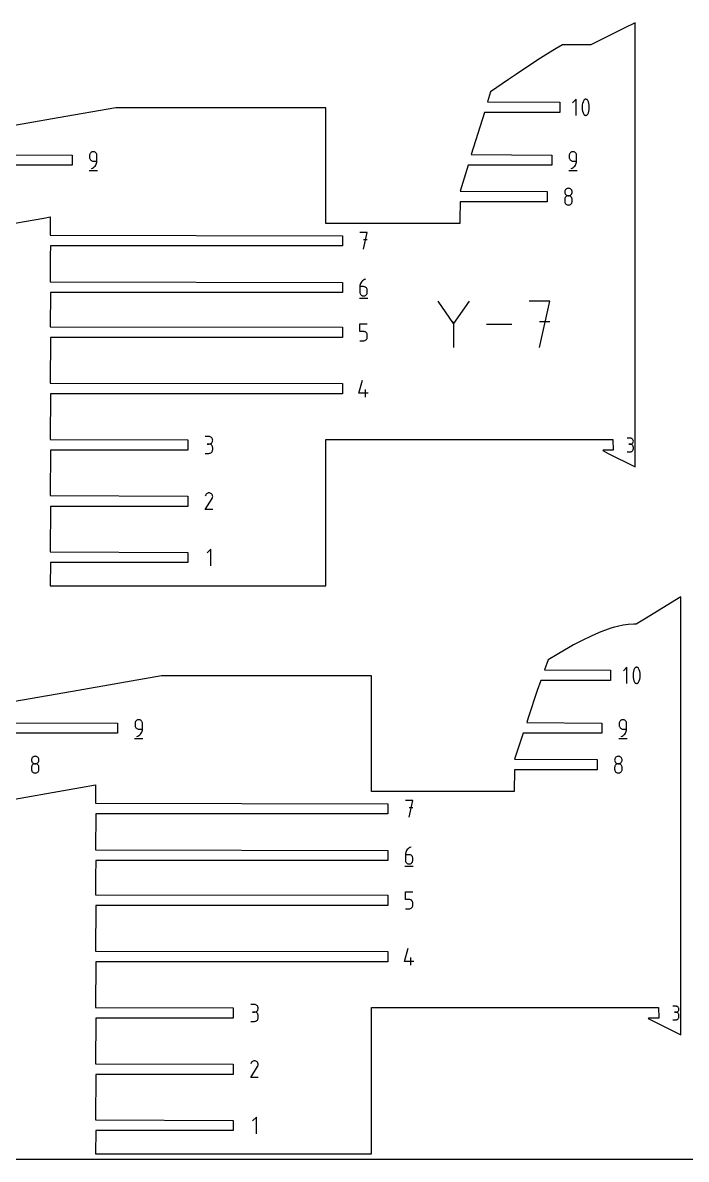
# Model space of a CAD drawing. Extents: x 0 to 900, y 0 to 1000.
# Drawn here: x 195.6 to 385.2, y 0 to 324.9 of the extents above; entities that cross this region are included whole.
import ezdxf

# ---------------------------------------------------------------- set-up
doc = ezdxf.new("R2010")
doc.units = 0

msp = doc.modelspace()

# ---------------------------------------------------------------- linework, layer by layer
at = {"layer": 'annotation', "color": 1}
for p, q in [((353.716195, 303.014742), (352.689617, 301.987874)), ((353.716195, 298.397022), (353.716195, 303.014742)), ((355.713561, 302.232832), (355.580802, 301.804498)), ((355.890572, 302.649093), (355.713561, 302.232832)), ((355.950181, 302.74822), (355.890572, 302.649093)), ((355.890572, 302.649093), (355.890572, 302.649093)), ((356.02447, 302.832694), (355.950181, 302.74822)), ((356.110978, 302.901697), (356.02447, 302.832694)), ((356.207247, 302.954412), (356.110978, 302.901697)), ((356.310816, 302.990021), (356.207247, 302.954412)), ((356.419225, 303.007706), (356.310816, 302.990021)), ((356.530016, 303.006651), (356.419225, 303.007706)), ((356.640728, 302.986038), (356.530016, 303.006651)), ((356.748902, 302.945049), (356.640728, 302.986038)), ((356.790312, 302.923288), (356.748902, 302.945049)), ((356.748902, 302.945049), (356.748902, 302.945049)), ((356.83005, 302.898293), (356.790312, 302.923288)), ((356.867921, 302.870261), (356.83005, 302.898293)), ((356.903733, 302.83939), (356.867921, 302.870261)), ((356.937293, 302.805879), (356.903733, 302.83939)), ((356.968407, 302.769925), (356.937293, 302.805879)), ((356.996883, 302.731726), (356.968407, 302.769925)), ((357.022527, 302.691479), (356.996883, 302.731726)), ((357.045147, 302.649383), (357.022527, 302.691479)), ((357.223016, 302.232263), (357.045147, 302.649383)), ((357.045147, 302.649383), (357.045147, 302.649383)), ((357.356418, 301.803286), (357.223016, 302.232263)), ((355.492296, 301.367509), (355.448044, 300.925278)), ((355.448044, 300.925278), (355.448044, 300.481221)), ((355.448044, 300.481221), (355.492296, 300.038754)), ((355.580802, 301.804498), (355.492296, 301.367509)), ((355.492296, 300.038754), (355.580802, 299.601292)), ((355.580802, 299.601292), (355.713561, 299.172251)), ((355.713561, 299.172251), (355.890572, 298.755046)), ((357.045147, 298.755335), (357.223016, 299.171682)), ((357.223016, 299.171682), (357.356418, 299.60008)), ((357.445353, 301.365868), (357.356418, 301.803286)), ((357.356418, 299.60008), (357.445353, 300.037113)), ((357.48982, 300.923422), (357.445353, 301.365868)), ((357.445353, 300.037113), (357.48982, 300.479365)), ((357.48982, 300.479365), (357.48982, 300.923422)), ((355.890572, 298.755046), (355.890572, 298.755046)), ((355.890572, 298.755046), (355.91311, 298.713033)), ((355.91311, 298.713033), (355.938565, 298.672987)), ((355.938565, 298.672987), (355.966829, 298.635029)), ((355.966829, 298.635029), (355.997797, 298.59928)), ((355.997797, 298.59928), (356.03136, 298.565862)), ((356.03136, 298.565862), (356.067412, 298.534897)), ((356.067412, 298.534897), (356.105844, 298.506506)), ((356.105844, 298.506506), (356.146551, 298.48081)), ((356.146551, 298.48081), (356.189424, 298.457932)), ((356.189424, 298.457932), (356.189424, 298.457932)), ((356.189424, 298.457932), (356.296745, 298.417812)), ((356.296745, 298.417812), (356.406812, 298.39788)), ((356.406812, 298.39788), (356.517137, 298.397323)), ((356.517137, 298.397323), (356.625231, 298.415327)), ((356.625231, 298.415327), (356.728606, 298.451081)), ((356.728606, 298.451081), (356.824773, 298.503772)), ((356.824773, 298.503772), (356.911244, 298.572586)), ((356.911244, 298.572586), (356.985532, 298.656712)), ((356.985532, 298.656712), (357.045147, 298.755335)), ((357.045147, 298.755335), (357.045147, 298.755335)), ((214.661307, 287.132886), (214.644098, 286.94113)), ((214.644098, 286.94113), (214.644098, 286.407429)), ((214.644098, 286.407429), (214.644098, 286.407429)), ((214.644098, 286.407429), (214.661307, 286.215683)), ((214.71091, 287.313411), (214.661307, 287.132886)), ((214.661307, 286.215683), (214.71091, 286.035185)), ((214.789868, 287.479681), (214.71091, 287.313411)), ((214.71091, 286.035185), (214.789868, 285.868956)), ((214.895145, 287.62867), (214.789868, 287.479681)), ((215.023703, 287.757354), (214.895145, 287.62867)), ((215.172504, 287.862707), (215.023703, 287.757354)), ((215.338512, 287.941704), (215.172504, 287.862707)), ((215.518688, 287.991321), (215.338512, 287.941704)), ((215.709996, 288.008532), (215.518688, 287.991321)), ((215.9017, 287.991321), (215.709996, 288.008532)), ((215.709996, 288.008532), (215.709996, 288.008532)), ((216.082087, 287.941704), (215.9017, 287.991321)), ((216.248156, 287.862707), (216.082087, 287.941704)), ((216.396908, 287.757354), (216.248156, 287.862707)), ((216.525342, 287.62867), (216.396908, 287.757354)), ((216.630458, 287.479681), (216.525342, 287.62867)), ((216.709255, 287.313411), (216.630458, 287.479681)), ((216.758734, 287.132886), (216.709255, 287.313411)), ((216.775893, 286.94113), (216.758734, 287.132886)), ((216.775893, 285.340327), (216.775893, 286.94113)), ((216.775893, 286.94113), (216.775893, 286.94113)), ((351.753834, 287.132886), (351.736625, 286.94113)), ((351.736625, 286.94113), (351.736625, 286.407429)), ((351.736625, 286.407429), (351.736625, 286.407429)), ((351.736625, 286.407429), (351.753834, 286.215683)), ((351.803436, 287.313411), (351.753834, 287.132886)), ((351.753834, 286.215683), (351.803436, 286.035185)), ((351.882395, 287.479681), (351.803436, 287.313411)), ((351.803436, 286.035185), (351.882395, 285.868956)), ((351.987671, 287.62867), (351.882395, 287.479681)), ((352.116229, 287.757354), (351.987671, 287.62867)), ((352.26503, 287.862707), (352.116229, 287.757354)), ((352.431038, 287.941704), (352.26503, 287.862707)), ((352.611214, 287.991321), (352.431038, 287.941704)), ((352.802522, 288.008532), (352.611214, 287.991321)), ((352.994226, 287.991321), (352.802522, 288.008532)), ((352.802522, 288.008532), (352.802522, 288.008532)), ((353.174613, 287.941704), (352.994226, 287.991321)), ((353.340683, 287.862707), (353.174613, 287.941704)), ((353.489435, 287.757354), (353.340683, 287.862707)), ((353.617869, 287.62867), (353.489435, 287.757354)), ((353.722984, 287.479681), (353.617869, 287.62867)), ((353.801782, 287.313411), (353.722984, 287.479681)), ((353.85126, 287.132886), (353.801782, 287.313411)), ((353.86842, 286.94113), (353.85126, 287.132886)), ((353.86842, 285.340327), (353.86842, 286.94113)), ((353.86842, 286.94113), (353.86842, 286.94113)), ((214.789868, 285.868956), (214.895145, 285.720014)), ((214.895145, 285.720014), (215.023703, 285.59138)), ((215.023703, 285.59138), (215.172504, 285.486075)), ((215.172504, 285.486075), (215.338512, 285.407117)), ((215.176596, 283.208532), (215.481411, 283.322121)), ((215.176596, 283.208532), (215.176596, 283.208532)), ((215.338512, 285.407117), (215.518688, 285.357528)), ((215.481411, 283.322121), (215.761193, 283.475658)), ((215.518688, 285.357528), (215.709996, 285.340327)), ((215.709996, 285.340327), (216.775893, 285.340327)), ((215.761193, 283.475658), (216.013052, 283.665229)), ((216.013052, 283.665229), (216.234095, 283.886924)), ((216.234095, 283.886924), (216.421433, 284.13683)), ((216.421433, 284.13683), (216.572172, 284.411035)), ((216.572172, 284.411035), (216.683423, 284.705628)), ((216.683423, 284.705628), (216.752294, 285.016696)), ((216.752294, 285.016696), (216.775893, 285.340327)), ((351.882395, 285.868956), (351.987671, 285.720014)), ((351.987671, 285.720014), (352.116229, 285.59138)), ((352.116229, 285.59138), (352.26503, 285.486075)), ((352.26503, 285.486075), (352.431038, 285.407117)), ((352.269122, 283.208532), (352.573937, 283.322121)), ((352.269122, 283.208532), (352.269122, 283.208532)), ((352.431038, 285.407117), (352.611214, 285.357528)), ((352.573937, 283.322121), (352.85372, 283.475658)), ((352.611214, 285.357528), (352.802522, 285.340327)), ((352.802522, 285.340327), (353.86842, 285.340327)), ((352.85372, 283.475658), (353.105578, 283.665229)), ((353.105578, 283.665229), (353.326622, 283.886924)), ((353.326622, 283.886924), (353.513959, 284.13683)), ((353.513959, 284.13683), (353.664699, 284.411035)), ((353.664699, 284.411035), (353.77595, 284.705628)), ((353.77595, 284.705628), (353.84482, 285.016696)), ((353.84482, 285.016696), (353.86842, 285.340327)), ((214.510899, 282.608532), (216.910899, 282.608532)), ((351.603425, 282.608532), (354.003425, 282.608532)), ((350.483137, 276.689487), (350.465938, 276.498627)), ((350.465938, 276.498627), (350.465938, 276.498627)), ((350.465938, 276.498627), (350.483147, 276.306871)), ((350.532715, 276.869314), (350.483137, 276.689487)), ((350.483147, 276.306871), (350.53275, 276.126346)), ((350.611641, 277.035059), (350.532715, 276.869314)), ((350.716885, 277.183673), (350.611641, 277.035059)), ((350.845418, 277.312105), (350.716885, 277.183673)), ((350.99421, 277.417305), (350.845418, 277.312105)), ((351.16023, 277.496224), (350.99421, 277.417305)), ((351.340448, 277.545812), (351.16023, 277.496224)), ((351.531836, 277.563019), (351.340448, 277.545812)), ((351.723223, 277.545812), (351.531836, 277.563019)), ((351.531836, 277.563019), (351.531836, 277.563019)), ((351.903441, 277.496224), (351.723223, 277.545812)), ((352.069461, 277.417305), (351.903441, 277.496224)), ((352.218253, 277.312105), (352.069461, 277.417305)), ((352.346786, 277.183673), (352.218253, 277.312105)), ((352.45203, 277.035059), (352.346786, 277.183673)), ((352.530956, 276.869314), (352.45203, 277.035059)), ((352.530921, 276.126346), (352.580524, 276.306871)), ((352.580534, 276.689487), (352.530956, 276.869314)), ((352.580524, 276.306871), (352.597733, 276.498627)), ((352.597733, 276.498627), (352.580534, 276.689487)), ((352.597733, 276.498627), (352.597733, 276.498627)), ((350.483137, 274.555789), (350.465938, 274.364123)), ((350.465938, 274.364123), (350.465938, 273.833131)), ((350.465938, 273.833131), (350.465938, 273.833131)), ((350.465938, 273.833131), (350.483147, 273.641478)), ((350.532715, 274.736245), (350.483137, 274.555789)), ((350.483147, 273.641478), (350.53275, 273.461229)), ((350.611641, 274.902462), (350.532715, 274.736245)), ((350.53275, 276.126346), (350.611708, 275.960076)), ((350.53275, 273.461229), (350.611708, 273.29536)), ((350.716885, 275.051414), (350.611641, 274.902462)), ((350.611708, 275.960076), (350.716985, 275.811087)), ((350.611708, 273.29536), (350.716985, 273.146846)), ((350.845418, 275.180072), (350.716885, 275.051414)), ((350.716985, 275.811087), (350.845542, 275.682403)), ((350.716985, 273.146846), (350.845542, 273.018662)), ((350.99421, 275.28541), (350.845418, 275.180072)), ((350.845542, 275.682403), (350.994344, 275.57705)), ((350.845542, 273.018662), (350.994344, 272.913783)), ((351.16023, 275.3644), (350.99421, 275.28541)), ((350.994344, 275.57705), (351.160351, 275.498052)), ((350.994344, 272.913783), (351.160351, 272.835187)), ((351.340448, 275.414014), (351.16023, 275.3644)), ((351.160351, 275.498052), (351.340528, 275.448435)), ((351.531836, 275.431224), (351.340448, 275.414014)), ((351.340528, 275.448435), (351.531836, 275.431224)), ((351.531836, 275.431224), (351.723143, 275.448435)), ((351.723223, 275.414023), (351.531836, 275.431224)), ((351.531836, 275.431224), (351.531836, 275.431224)), ((351.531836, 275.431224), (351.531836, 275.431224)), ((351.723143, 275.448435), (351.90332, 275.498052)), ((351.903441, 275.364434), (351.723223, 275.414023)), ((351.90332, 275.498052), (352.069327, 275.57705)), ((351.90332, 272.835187), (352.069327, 272.913783)), ((352.069461, 275.285477), (351.903441, 275.364434)), ((352.069327, 275.57705), (352.218129, 275.682403)), ((352.069327, 272.913783), (352.218129, 273.018662)), ((352.218253, 275.180171), (352.069461, 275.285477)), ((352.218129, 275.682403), (352.346686, 275.811087)), ((352.218129, 273.018662), (352.346686, 273.146846)), ((352.346786, 275.051537), (352.218253, 275.180171)), ((352.346686, 275.811087), (352.451963, 275.960076)), ((352.346686, 273.146846), (352.451963, 273.29536)), ((352.45203, 274.902596), (352.346786, 275.051537)), ((352.451963, 275.960076), (352.530921, 276.126346)), ((352.451963, 273.29536), (352.530921, 273.461229)), ((352.530956, 274.736366), (352.45203, 274.902596)), ((352.530921, 273.461229), (352.580524, 273.641478)), ((352.580534, 274.555868), (352.530956, 274.736366)), ((352.580524, 273.641478), (352.597733, 273.833131)), ((352.597733, 274.364123), (352.580534, 274.555868)), ((352.597733, 273.833131), (352.597733, 274.364123)), ((352.597733, 274.364123), (352.597733, 274.364123)), ((351.160351, 272.835187), (351.340528, 272.785846)), ((351.340528, 272.785846), (351.531836, 272.768738)), ((351.531836, 272.768738), (351.723143, 272.785846)), ((351.531836, 272.768738), (351.531836, 272.768738)), ((351.723143, 272.785846), (351.90332, 272.835187)), ((294.048451, 264.93922), (291.913947, 264.93922)), ((292.98135, 260.13922), (294.048451, 264.93922)), ((294.048451, 262.801706), (292.98135, 262.801706)), ((292.11924, 250.3705), (292.007943, 250.075357)), ((292.270072, 250.645196), (292.11924, 250.3705)), ((292.45756, 250.895581), (292.270072, 250.645196)), ((292.678829, 251.117789), (292.45756, 250.895581)), ((292.931002, 251.307955), (292.678829, 251.117789)), ((293.211204, 251.462215), (292.931002, 251.307955)), ((293.516556, 251.576704), (293.211204, 251.462215)), ((293.516556, 251.576704), (293.516556, 251.576704)), ((291.939054, 249.763632), (291.915453, 249.43919)), ((291.915453, 249.43919), (291.915453, 247.843806)), ((292.98135, 249.43919), (291.915453, 249.43919)), ((291.915453, 247.843806), (291.915453, 247.843806)), ((291.915453, 247.843806), (291.932662, 247.65206)), ((291.932662, 247.65206), (291.982264, 247.471563)), ((292.007943, 250.075357), (291.939054, 249.763632)), ((291.982264, 247.471563), (292.061222, 247.305333)), ((292.061222, 247.305333), (292.166499, 247.156391)), ((292.166499, 247.156391), (292.295057, 247.027757)), ((292.295057, 247.027757), (292.443858, 246.922452)), ((292.443858, 246.922452), (292.609866, 246.843494)), ((293.173054, 249.422082), (292.98135, 249.43919)), ((293.353441, 249.372742), (293.173054, 249.422082)), ((293.519511, 249.294145), (293.353441, 249.372742)), ((293.353441, 246.843494), (293.519511, 246.922452)), ((293.668263, 249.189267), (293.519511, 249.294145)), ((293.519511, 246.922452), (293.668263, 247.027757)), ((293.796696, 249.061083), (293.668263, 249.189267)), ((293.668263, 247.027757), (293.796696, 247.156391)), ((293.901812, 248.912568), (293.796696, 249.061083)), ((293.796696, 247.156391), (293.901812, 247.305333)), ((293.980609, 248.746699), (293.901812, 248.912568)), ((293.901812, 247.305333), (293.980609, 247.471563)), ((294.030088, 248.56645), (293.980609, 248.746699)), ((293.980609, 247.471563), (294.030088, 247.65206)), ((294.047247, 248.374798), (294.030088, 248.56645)), ((294.030088, 247.65206), (294.047247, 247.843806)), ((294.047247, 247.843806), (294.047247, 248.374798)), ((294.047247, 248.374798), (294.047247, 248.374798)), ((291.781952, 246.176704), (294.181952, 246.176704)), ((292.609866, 246.843494), (292.790042, 246.793905)), ((292.790042, 246.793905), (292.98135, 246.776704)), ((292.98135, 246.776704), (293.173054, 246.793905)), ((292.98135, 246.776704), (292.98135, 246.776704)), ((293.173054, 246.793905), (293.353441, 246.843494)), ((318.682053, 238.887696), (314.250427, 245.296432)), ((323.112846, 245.296432), (318.682053, 238.887696)), ((346.249533, 245.296015), (340.341531, 245.296015)), ((343.295949, 232.010302), (346.249533, 245.296015)), ((291.915452, 236.635542), (291.915452, 238.773056)), ((291.915452, 238.773056), (294.047247, 238.773056)), ((318.682053, 239.403427), (318.682053, 232.009885)), ((335.361055, 238.653159), (328.096654, 238.653159)), ((346.249533, 239.379682), (343.295949, 239.379682)), ((292.98135, 236.635542), (291.915452, 236.635542)), ((291.915452, 233.973056), (292.98135, 233.973056)), ((293.172737, 236.618434), (292.98135, 236.635542)), ((292.98135, 233.973056), (293.172658, 233.990257)), ((292.98135, 233.973056), (292.98135, 233.973056)), ((293.172658, 233.990257), (293.352834, 234.039846)), ((293.352955, 236.569094), (293.172737, 236.618434)), ((293.352834, 234.039846), (293.518842, 234.118803)), ((293.518975, 236.490497), (293.352955, 236.569094)), ((293.518842, 234.118803), (293.667643, 234.224109)), ((293.667767, 236.385619), (293.518975, 236.490497)), ((293.667643, 234.224109), (293.796201, 234.352743)), ((293.7963, 236.257434), (293.667767, 236.385619)), ((293.796201, 234.352743), (293.901477, 234.501685)), ((293.901544, 236.10892), (293.7963, 236.257434)), ((293.901477, 234.501685), (293.980436, 234.667914)), ((293.98047, 235.943051), (293.901544, 236.10892)), ((293.980436, 234.667914), (294.030038, 234.848412)), ((294.030048, 235.762802), (293.98047, 235.943051)), ((294.030038, 234.848412), (294.047247, 235.040157)), ((294.047247, 235.57115), (294.030048, 235.762802)), ((294.047247, 235.040157), (294.047247, 235.57115)), ((294.047247, 235.57115), (294.047247, 235.57115)), ((291.648752, 218.947214), (292.713145, 222.680113)), ((294.313947, 218.947214), (291.648752, 218.947214)), ((293.515051, 217.880113), (293.515051, 220.011907)), ((248.783006, 206.5816), (247.717109, 206.5816)), ((248.97471, 206.564393), (248.783006, 206.5816)), ((249.155097, 206.514806), (248.97471, 206.564393)), ((249.321167, 206.435886), (249.155097, 206.514806)), ((249.469919, 206.330686), (249.321167, 206.435886)), ((249.321167, 204.595631), (249.469919, 204.700984)), ((249.598353, 206.202254), (249.469919, 206.330686)), ((249.469919, 204.700984), (249.598353, 204.829668)), ((249.703468, 206.053641), (249.598353, 206.202254)), ((249.598353, 204.829668), (249.703468, 204.978657)), ((249.782266, 205.887895), (249.703468, 206.053641)), ((249.703468, 204.978657), (249.782266, 205.144927)), ((249.831744, 205.708068), (249.782266, 205.887895)), ((249.782266, 205.144927), (249.831744, 205.325452)), ((249.848904, 205.517208), (249.831744, 205.708068)), ((249.831744, 205.325452), (249.848904, 205.517208)), ((249.848904, 205.517208), (249.848904, 205.517208)), ((369.21956, 206.129423), (368.354953, 206.129423)), ((369.375062, 206.115465), (369.21956, 206.129423)), ((369.521384, 206.075242), (369.375062, 206.115465)), ((369.656092, 206.011226), (369.521384, 206.075242)), ((369.776752, 205.925893), (369.656092, 206.011226)), ((369.880932, 205.821715), (369.776752, 205.925893)), ((369.776752, 204.603953), (369.880932, 204.708335)), ((369.966197, 205.701166), (369.880932, 205.821715)), ((369.880932, 204.708335), (369.966197, 204.829188)), ((370.030114, 205.566721), (369.966197, 205.701166)), ((369.966197, 204.829188), (370.030114, 204.964059)), ((370.070249, 205.420853), (370.030114, 205.566721)), ((370.030114, 204.964059), (370.070249, 205.110493)), ((370.084168, 205.266036), (370.070249, 205.420853)), ((370.070249, 205.110493), (370.084168, 205.266036)), ((370.084168, 205.266036), (370.084168, 205.266036)), ((247.717109, 201.78732), (248.783006, 201.78732)), ((248.783006, 204.449806), (248.249305, 204.449806)), ((248.249305, 204.449806), (248.783006, 204.449806)), ((248.783006, 204.449806), (248.97471, 204.467017)), ((248.97471, 204.432599), (248.783006, 204.449806)), ((248.783006, 204.449806), (248.783006, 204.449806)), ((248.783006, 201.78732), (248.97471, 201.804517)), ((248.783006, 201.78732), (248.783006, 201.78732)), ((248.97471, 204.467017), (249.155097, 204.516634)), ((249.155097, 204.383011), (248.97471, 204.432599)), ((248.97471, 201.804517), (249.155097, 201.85408)), ((249.155097, 204.516634), (249.321167, 204.595631)), ((249.321167, 204.304092), (249.155097, 204.383011)), ((249.155097, 201.85408), (249.321167, 201.932967)), ((249.469919, 204.198891), (249.321167, 204.304092)), ((249.321167, 201.932967), (249.469919, 202.038135)), ((249.598353, 204.07046), (249.469919, 204.198891)), ((249.469919, 202.038135), (249.598353, 202.166542)), ((249.703468, 203.921846), (249.598353, 204.07046)), ((249.598353, 202.166542), (249.703468, 202.315146)), ((249.782266, 203.756101), (249.703468, 203.921846)), ((249.703468, 202.315146), (249.782266, 202.480903)), ((249.831744, 203.576273), (249.782266, 203.756101)), ((249.782266, 202.480903), (249.831744, 202.660773)), ((249.848904, 203.385413), (249.831744, 203.576273)), ((249.831744, 202.660773), (249.848904, 202.851712)), ((249.848904, 202.851712), (249.848904, 203.385413)), ((249.848904, 203.385413), (249.848904, 203.385413)), ((368.354953, 202.240521), (369.21956, 202.240521)), ((369.21956, 204.400208), (368.786646, 204.400208)), ((368.786646, 204.400208), (369.21956, 204.400208)), ((369.21956, 204.400208), (369.375062, 204.414169)), ((369.375062, 204.38625), (369.21956, 204.400208)), ((369.21956, 204.400208), (369.21956, 204.400208)), ((369.21956, 202.240521), (369.375062, 202.25447)), ((369.21956, 202.240521), (369.21956, 202.240521)), ((369.375062, 204.414169), (369.521384, 204.454416)), ((369.521384, 204.346027), (369.375062, 204.38625)), ((369.375062, 202.25447), (369.521384, 202.294674)), ((369.521384, 204.454416), (369.656092, 204.518495)), ((369.656092, 204.282011), (369.521384, 204.346027)), ((369.521384, 202.294674), (369.656092, 202.358663)), ((369.656092, 204.518495), (369.776752, 204.603953)), ((369.776752, 204.196678), (369.656092, 204.282011)), ((369.656092, 202.358663), (369.776752, 202.44397)), ((369.880932, 204.0925), (369.776752, 204.196678)), ((369.776752, 202.44397), (369.880932, 202.548128)), ((369.966197, 203.971951), (369.880932, 204.0925)), ((369.880932, 202.548128), (369.966197, 202.668669)), ((370.030114, 203.837506), (369.966197, 203.971951)), ((369.966197, 202.668669), (370.030114, 202.803124)), ((370.070249, 203.691638), (370.030114, 203.837506)), ((370.030114, 202.803124), (370.070249, 202.949026)), ((370.084168, 203.536821), (370.070249, 203.691638)), ((370.070249, 202.949026), (370.084168, 203.103907)), ((370.084168, 203.103907), (370.084168, 203.536821)), ((370.084168, 203.536821), (370.084168, 203.536821)), ((247.717109, 185.694187), (249.686957, 188.86539)), ((247.860091, 189.960486), (247.720119, 189.691979)), ((247.971171, 190.117998), (247.860091, 189.960486)), ((248.104441, 190.249484), (247.971171, 190.117998)), ((248.255849, 190.353891), (248.104441, 190.249484)), ((248.421342, 190.430166), (248.255849, 190.353891)), ((248.596866, 190.477257), (248.421342, 190.430166)), ((248.778368, 190.494109), (248.596866, 190.477257)), ((248.961796, 190.47967), (248.778368, 190.494109)), ((249.143095, 190.432888), (248.961796, 190.47967)), ((249.318212, 190.352709), (249.143095, 190.432888)), ((249.474837, 190.241491), (249.318212, 190.352709)), ((249.318212, 190.352709), (249.318212, 190.352709)), ((249.605791, 190.10803), (249.474837, 190.241491)), ((249.709912, 189.956416), (249.605791, 190.10803)), ((249.686957, 188.86539), (249.689312, 188.868304)), ((249.686957, 188.86539), (249.686957, 188.86539)), ((249.689312, 188.868304), (249.69157, 188.871242)), ((249.69157, 188.871242), (249.693747, 188.874231)), ((249.693747, 188.874231), (249.695856, 188.877293)), ((249.695856, 188.877293), (249.697914, 188.880455)), ((249.697914, 188.880455), (249.699934, 188.883741)), ((249.699934, 188.883741), (249.701932, 188.887175)), ((249.701932, 188.887175), (249.703923, 188.890782)), ((249.703923, 188.890782), (249.705921, 188.894588)), ((249.705921, 188.894588), (249.787256, 189.06922)), ((249.705921, 188.894588), (249.705921, 188.894588)), ((249.786035, 189.79074), (249.709912, 189.956416)), ((249.832995, 189.615092), (249.786035, 189.79074)), ((249.787256, 189.06922), (249.83477, 189.250242)), ((249.849628, 189.433563), (249.832995, 189.615092)), ((249.83477, 189.250242), (249.849628, 189.433563)), ((249.848904, 185.694187), (247.717109, 185.694187)), ((249.316707, 174.401283), (248.249606, 173.33388)), ((249.316707, 169.601283), (249.316707, 174.401283)), ((368.252585, 140.647432), (367.226006, 139.620564)), ((368.252585, 136.029712), (368.252585, 140.647432)), ((370.24995, 139.865521), (370.117192, 139.437188)), ((370.426962, 140.281782), (370.24995, 139.865521)), ((370.486571, 140.380909), (370.426962, 140.281782)), ((370.426962, 140.281782), (370.426962, 140.281782)), ((370.56086, 140.465383), (370.486571, 140.380909)), ((370.647368, 140.534386), (370.56086, 140.465383)), ((370.743636, 140.587101), (370.647368, 140.534386)), ((370.847205, 140.62271), (370.743636, 140.587101)), ((370.955615, 140.640396), (370.847205, 140.62271)), ((371.066406, 140.639341), (370.955615, 140.640396)), ((371.177118, 140.618727), (371.066406, 140.639341)), ((371.285291, 140.577738), (371.177118, 140.618727)), ((371.326702, 140.555977), (371.285291, 140.577738)), ((371.285291, 140.577738), (371.285291, 140.577738)), ((371.366439, 140.530982), (371.326702, 140.555977)), ((371.404311, 140.50295), (371.366439, 140.530982)), ((371.440123, 140.47208), (371.404311, 140.50295)), ((371.473682, 140.438569), (371.440123, 140.47208)), ((371.504797, 140.402614), (371.473682, 140.438569)), ((371.533272, 140.364415), (371.504797, 140.402614)), ((371.558917, 140.324168), (371.533272, 140.364415)), ((371.581536, 140.282072), (371.558917, 140.324168)), ((371.759406, 139.864953), (371.581536, 140.282072)), ((371.581536, 140.282072), (371.581536, 140.282072)), ((371.892808, 139.435976), (371.759406, 139.864953)), ((370.028686, 139.000198), (369.984433, 138.557967)), ((369.984433, 138.557967), (369.984433, 138.11391)), ((369.984433, 138.11391), (370.028686, 137.671443)), ((370.117192, 139.437188), (370.028686, 139.000198)), ((370.028686, 137.671443), (370.117192, 137.233982)), ((370.117192, 137.233982), (370.24995, 136.80494)), ((370.24995, 136.80494), (370.426962, 136.387735)), ((371.581536, 136.388025), (371.759406, 136.804372)), ((371.759406, 136.804372), (371.892808, 137.23277)), ((371.981743, 138.998557), (371.892808, 139.435976)), ((371.892808, 137.23277), (371.981743, 137.669802)), ((372.02621, 138.556111), (371.981743, 138.998557)), ((371.981743, 137.669802), (372.02621, 138.112055)), ((372.02621, 138.112055), (372.02621, 138.556111)), ((370.426962, 136.387735), (370.426962, 136.387735)), ((370.426962, 136.387735), (370.449499, 136.345723)), ((370.449499, 136.345723), (370.474954, 136.305677)), ((370.474954, 136.305677), (370.503219, 136.267718)), ((370.503219, 136.267718), (370.534187, 136.23197)), ((370.534187, 136.23197), (370.56775, 136.198552)), ((370.56775, 136.198552), (370.603802, 136.167586)), ((370.603802, 136.167586), (370.642234, 136.139195)), ((370.642234, 136.139195), (370.68294, 136.1135)), ((370.68294, 136.1135), (370.725813, 136.090621)), ((370.725813, 136.090621), (370.725813, 136.090621)), ((370.725813, 136.090621), (370.833135, 136.050502)), ((370.833135, 136.050502), (370.943202, 136.030569)), ((370.943202, 136.030569), (371.053527, 136.030012)), ((371.053527, 136.030012), (371.161621, 136.048017)), ((371.161621, 136.048017), (371.264995, 136.083771)), ((371.264995, 136.083771), (371.361162, 136.136461)), ((371.361162, 136.136461), (371.447634, 136.205276)), ((371.447634, 136.205276), (371.521921, 136.289401)), ((371.521921, 136.289401), (371.581536, 136.388025)), ((371.581536, 136.388025), (371.581536, 136.388025)), ((227.675404, 124.765575), (227.658195, 124.573819)), ((227.658195, 124.573819), (227.658195, 124.040118)), ((227.658195, 124.040118), (227.658195, 124.040118)), ((227.658195, 124.040118), (227.675404, 123.848373)), ((227.725006, 124.9461), (227.675404, 124.765575)), ((227.675404, 123.848373), (227.725006, 123.667875)), ((227.803964, 125.11237), (227.725006, 124.9461)), ((227.725006, 123.667875), (227.803964, 123.501645)), ((227.909241, 125.261359), (227.803964, 125.11237)), ((227.803964, 123.501645), (227.909241, 123.352703)), ((228.037799, 125.390043), (227.909241, 125.261359)), ((228.1866, 125.495396), (228.037799, 125.390043)), ((228.352608, 125.574394), (228.1866, 125.495396)), ((228.532784, 125.624011), (228.352608, 125.574394)), ((228.724092, 125.641222), (228.532784, 125.624011)), ((228.915796, 125.624011), (228.724092, 125.641222)), ((228.724092, 125.641222), (228.724092, 125.641222)), ((229.096183, 125.574394), (228.915796, 125.624011)), ((229.262253, 125.495396), (229.096183, 125.574394)), ((229.411004, 125.390043), (229.262253, 125.495396)), ((229.539438, 125.261359), (229.411004, 125.390043)), ((229.644554, 125.11237), (229.539438, 125.261359)), ((229.723351, 124.9461), (229.644554, 125.11237)), ((229.77283, 124.765575), (229.723351, 124.9461)), ((229.789989, 124.573819), (229.77283, 124.765575)), ((229.789989, 122.973017), (229.789989, 124.573819)), ((229.789989, 124.573819), (229.789989, 124.573819)), ((366.04861, 124.765575), (366.031401, 124.573819)), ((366.031401, 124.573819), (366.031401, 124.040118)), ((366.031401, 124.040118), (366.031401, 124.040118)), ((366.031401, 124.040118), (366.04861, 123.848373)), ((366.098213, 124.9461), (366.04861, 124.765575)), ((366.04861, 123.848373), (366.098213, 123.667875)), ((366.177171, 125.11237), (366.098213, 124.9461)), ((366.098213, 123.667875), (366.177171, 123.501645)), ((366.282448, 125.261359), (366.177171, 125.11237)), ((366.177171, 123.501645), (366.282448, 123.352703)), ((366.411006, 125.390043), (366.282448, 125.261359)), ((366.559807, 125.495396), (366.411006, 125.390043)), ((366.725815, 125.574394), (366.559807, 125.495396)), ((366.905991, 125.624011), (366.725815, 125.574394)), ((367.097299, 125.641222), (366.905991, 125.624011)), ((367.289003, 125.624011), (367.097299, 125.641222)), ((367.097299, 125.641222), (367.097299, 125.641222)), ((367.46939, 125.574394), (367.289003, 125.624011)), ((367.635459, 125.495396), (367.46939, 125.574394)), ((367.784211, 125.390043), (367.635459, 125.495396)), ((367.912645, 125.261359), (367.784211, 125.390043)), ((368.017761, 125.11237), (367.912645, 125.261359)), ((368.096558, 124.9461), (368.017761, 125.11237)), ((368.146037, 124.765575), (368.096558, 124.9461)), ((368.163196, 124.573819), (368.146037, 124.765575)), ((368.163196, 122.973017), (368.163196, 124.573819)), ((368.163196, 124.573819), (368.163196, 124.573819)), ((227.524995, 120.241222), (229.924995, 120.241222)), ((227.909241, 123.352703), (228.037799, 123.22407)), ((228.037799, 123.22407), (228.1866, 123.118764)), ((228.1866, 123.118764), (228.352608, 123.039807)), ((228.190692, 120.841222), (228.495507, 120.954811)), ((228.190692, 120.841222), (228.190692, 120.841222)), ((228.352608, 123.039807), (228.532784, 122.990217)), ((228.495507, 120.954811), (228.775289, 121.108347)), ((228.532784, 122.990217), (228.724092, 122.973017)), ((228.724092, 122.973017), (229.789989, 122.973017)), ((228.775289, 121.108347), (229.027148, 121.297919)), ((229.027148, 121.297919), (229.248192, 121.519613)), ((229.248192, 121.519613), (229.435529, 121.769519)), ((229.435529, 121.769519), (229.586268, 122.043725)), ((229.586268, 122.043725), (229.697519, 122.338317)), ((229.697519, 122.338317), (229.76639, 122.649385)), ((229.76639, 122.649385), (229.789989, 122.973017)), ((365.898202, 120.241222), (368.298202, 120.241222)), ((366.282448, 123.352703), (366.411006, 123.22407)), ((366.411006, 123.22407), (366.559807, 123.118764)), ((366.559807, 123.118764), (366.725815, 123.039807)), ((366.563899, 120.841222), (366.868714, 120.954811)), ((366.563899, 120.841222), (366.563899, 120.841222)), ((366.725815, 123.039807), (366.905991, 122.990217)), ((366.868714, 120.954811), (367.148496, 121.108347)), ((366.905991, 122.990217), (367.097299, 122.973017)), ((367.097299, 122.973017), (368.163196, 122.973017)), ((367.148496, 121.108347), (367.400355, 121.297919)), ((367.400355, 121.297919), (367.621398, 121.519613)), ((367.621398, 121.519613), (367.808736, 121.769519)), ((367.808736, 121.769519), (367.959475, 122.043725)), ((367.959475, 122.043725), (368.070726, 122.338317)), ((368.070726, 122.338317), (368.139597, 122.649385)), ((368.139597, 122.649385), (368.163196, 122.973017)), ((198.072625, 114.322176), (198.055426, 114.131316)), ((198.055426, 114.131316), (198.055426, 114.131316)), ((198.055426, 114.131316), (198.072635, 113.93956)), ((198.122203, 114.502003), (198.072625, 114.322176)), ((198.072635, 113.93956), (198.122238, 113.759035)), ((198.201129, 114.667749), (198.122203, 114.502003)), ((198.122238, 113.759035), (198.201196, 113.592765)), ((198.306374, 114.816362), (198.201129, 114.667749)), ((198.434907, 114.944794), (198.306374, 114.816362)), ((198.583698, 115.049994), (198.434907, 114.944794)), ((198.749718, 115.128914), (198.583698, 115.049994)), ((198.929936, 115.178501), (198.749718, 115.128914)), ((199.121324, 115.195708), (198.929936, 115.178501)), ((199.312711, 115.178501), (199.121324, 115.195708)), ((199.121324, 115.195708), (199.121324, 115.195708)), ((199.492929, 115.128914), (199.312711, 115.178501)), ((199.658949, 115.049994), (199.492929, 115.128914)), ((199.807741, 114.944794), (199.658949, 115.049994)), ((199.936274, 114.816362), (199.807741, 114.944794)), ((200.041518, 114.667749), (199.936274, 114.816362)), ((200.041451, 113.592765), (200.120409, 113.759035)), ((200.120444, 114.502003), (200.041518, 114.667749)), ((200.120409, 113.759035), (200.170012, 113.93956)), ((200.170022, 114.322176), (200.120444, 114.502003)), ((200.170012, 113.93956), (200.187221, 114.131316)), ((200.187221, 114.131316), (200.170022, 114.322176)), ((200.187221, 114.131316), (200.187221, 114.131316)), ((364.754195, 114.322176), (364.736995, 114.131316)), ((364.736995, 114.131316), (364.736995, 114.131316)), ((364.736995, 114.131316), (364.754204, 113.93956)), ((364.803772, 114.502003), (364.754195, 114.322176)), ((364.754204, 113.93956), (364.803807, 113.759035)), ((364.882698, 114.667749), (364.803772, 114.502003)), ((364.803807, 113.759035), (364.882765, 113.592765)), ((364.987943, 114.816362), (364.882698, 114.667749)), ((365.116476, 114.944794), (364.987943, 114.816362)), ((365.265267, 115.049994), (365.116476, 114.944794)), ((365.431287, 115.128914), (365.265267, 115.049994)), ((365.611506, 115.178501), (365.431287, 115.128914)), ((365.802893, 115.195708), (365.611506, 115.178501)), ((365.99428, 115.178501), (365.802893, 115.195708)), ((365.802893, 115.195708), (365.802893, 115.195708)), ((366.174498, 115.128914), (365.99428, 115.178501)), ((366.340518, 115.049994), (366.174498, 115.128914)), ((366.48931, 114.944794), (366.340518, 115.049994)), ((366.617843, 114.816362), (366.48931, 114.944794)), ((366.723087, 114.667749), (366.617843, 114.816362)), ((366.72302, 113.592765), (366.801979, 113.759035)), ((366.802013, 114.502003), (366.723087, 114.667749)), ((366.801979, 113.759035), (366.851581, 113.93956)), ((366.851591, 114.322176), (366.802013, 114.502003)), ((366.851581, 113.93956), (366.86879, 114.131316)), ((366.86879, 114.131316), (366.851591, 114.322176)), ((366.86879, 114.131316), (366.86879, 114.131316)), ((198.072625, 112.188478), (198.055426, 111.996812)), ((198.055426, 111.996812), (198.055426, 111.46582)), ((198.055426, 111.46582), (198.055426, 111.46582)), ((198.055426, 111.46582), (198.072635, 111.274168)), ((198.122203, 112.368934), (198.072625, 112.188478)), ((198.072635, 111.274168), (198.122238, 111.093919)), ((198.201129, 112.535151), (198.122203, 112.368934)), ((198.122238, 111.093919), (198.201196, 110.92805)), ((198.306374, 112.684103), (198.201129, 112.535151)), ((198.201196, 113.592765), (198.306473, 113.443776)), ((198.201196, 110.92805), (198.306473, 110.779535)), ((198.434907, 112.812762), (198.306374, 112.684103)), ((198.306473, 113.443776), (198.43503, 113.315092)), ((198.306473, 110.779535), (198.43503, 110.651351)), ((198.583698, 112.918099), (198.434907, 112.812762)), ((198.43503, 113.315092), (198.583832, 113.209739)), ((198.43503, 110.651351), (198.583832, 110.546473)), ((198.749718, 112.997089), (198.583698, 112.918099)), ((198.583832, 113.209739), (198.749839, 113.130742)), ((198.583832, 110.546473), (198.749839, 110.467876)), ((198.929936, 113.046703), (198.749718, 112.997089)), ((198.749839, 113.130742), (198.930016, 113.081125)), ((198.749839, 110.467876), (198.930016, 110.418536)), ((199.121324, 113.063914), (198.929936, 113.046703)), ((198.930016, 113.081125), (199.121324, 113.063914)), ((199.121324, 113.063914), (199.312631, 113.081125)), ((199.312711, 113.046713), (199.121324, 113.063914)), ((199.121324, 113.063914), (199.121324, 113.063914)), ((199.121324, 113.063914), (199.121324, 113.063914)), ((199.312631, 113.081125), (199.492808, 113.130742)), ((199.312631, 110.418536), (199.492808, 110.467876)), ((199.492929, 112.997124), (199.312711, 113.046713)), ((199.492808, 113.130742), (199.658815, 113.209739)), ((199.492808, 110.467876), (199.658815, 110.546473)), ((199.658949, 112.918166), (199.492929, 112.997124)), ((199.658815, 113.209739), (199.807617, 113.315092)), ((199.658815, 110.546473), (199.807617, 110.651351)), ((199.807741, 112.812861), (199.658949, 112.918166)), ((199.807617, 113.315092), (199.936175, 113.443776)), ((199.807617, 110.651351), (199.936175, 110.779535)), ((199.936274, 112.684227), (199.807741, 112.812861)), ((199.936175, 113.443776), (200.041451, 113.592765)), ((199.936175, 110.779535), (200.041451, 110.92805)), ((200.041518, 112.535285), (199.936274, 112.684227)), ((200.041451, 110.92805), (200.120409, 111.093919)), ((200.120444, 112.369055), (200.041518, 112.535285)), ((200.120409, 111.093919), (200.170012, 111.274168)), ((200.170022, 112.188558), (200.120444, 112.369055)), ((200.170012, 111.274168), (200.187221, 111.46582)), ((200.187221, 111.996812), (200.170022, 112.188558)), ((200.187221, 111.46582), (200.187221, 111.996812)), ((200.187221, 111.996812), (200.187221, 111.996812)), ((364.754195, 112.188478), (364.736995, 111.996812)), ((364.736995, 111.996812), (364.736995, 111.46582)), ((364.736995, 111.46582), (364.736995, 111.46582)), ((364.736995, 111.46582), (364.754204, 111.274168)), ((364.803772, 112.368934), (364.754195, 112.188478)), ((364.754204, 111.274168), (364.803807, 111.093919)), ((364.882698, 112.535151), (364.803772, 112.368934)), ((364.803807, 111.093919), (364.882765, 110.92805)), ((364.987943, 112.684103), (364.882698, 112.535151)), ((364.882765, 113.592765), (364.988042, 113.443776)), ((364.882765, 110.92805), (364.988042, 110.779535)), ((365.116476, 112.812762), (364.987943, 112.684103)), ((364.988042, 113.443776), (365.1166, 113.315092)), ((364.988042, 110.779535), (365.1166, 110.651351)), ((365.265267, 112.918099), (365.116476, 112.812762)), ((365.1166, 113.315092), (365.265401, 113.209739)), ((365.1166, 110.651351), (365.265401, 110.546473)), ((365.431287, 112.997089), (365.265267, 112.918099)), ((365.265401, 113.209739), (365.431409, 113.130742)), ((365.265401, 110.546473), (365.431409, 110.467876)), ((365.611506, 113.046703), (365.431287, 112.997089)), ((365.431409, 113.130742), (365.611585, 113.081125)), ((365.431409, 110.467876), (365.611585, 110.418536)), ((365.802893, 113.063914), (365.611506, 113.046703)), ((365.611585, 113.081125), (365.802893, 113.063914)), ((365.802893, 113.063914), (365.994201, 113.081125)), ((365.99428, 113.046713), (365.802893, 113.063914)), ((365.802893, 113.063914), (365.802893, 113.063914)), ((365.802893, 113.063914), (365.802893, 113.063914)), ((365.994201, 113.081125), (366.174377, 113.130742)), ((365.994201, 110.418536), (366.174377, 110.467876)), ((366.174498, 112.997124), (365.99428, 113.046713)), ((366.174377, 113.130742), (366.340385, 113.209739)), ((366.174377, 110.467876), (366.340385, 110.546473)), ((366.340518, 112.918166), (366.174498, 112.997124)), ((366.340385, 113.209739), (366.489186, 113.315092)), ((366.340385, 110.546473), (366.489186, 110.651351)), ((366.48931, 112.812861), (366.340518, 112.918166)), ((366.489186, 113.315092), (366.617744, 113.443776)), ((366.489186, 110.651351), (366.617744, 110.779535)), ((366.617843, 112.684227), (366.48931, 112.812861)), ((366.617744, 113.443776), (366.72302, 113.592765)), ((366.617744, 110.779535), (366.72302, 110.92805)), ((366.723087, 112.535285), (366.617843, 112.684227)), ((366.72302, 110.92805), (366.801979, 111.093919)), ((366.802013, 112.369055), (366.723087, 112.535285)), ((366.801979, 111.093919), (366.851581, 111.274168)), ((366.851591, 112.188558), (366.802013, 112.369055)), ((366.851581, 111.274168), (366.86879, 111.46582)), ((366.86879, 111.996812), (366.851591, 112.188558)), ((366.86879, 111.46582), (366.86879, 111.996812)), ((366.86879, 111.996812), (366.86879, 111.996812)), ((198.930016, 110.418536), (199.121324, 110.401428)), ((199.121324, 110.401428), (199.312631, 110.418536)), ((199.121324, 110.401428), (199.121324, 110.401428)), ((365.611585, 110.418536), (365.802893, 110.401428)), ((365.802893, 110.401428), (365.994201, 110.418536)), ((365.802893, 110.401428), (365.802893, 110.401428)), ((307.062551, 102.571909), (304.928047, 102.571909)), ((305.99545, 97.771909), (307.062551, 102.571909)), ((307.062551, 100.434395), (305.99545, 100.434395)), ((305.13334, 88.003189), (305.022042, 87.708046)), ((305.284172, 88.277886), (305.13334, 88.003189)), ((305.47166, 88.52827), (305.284172, 88.277886)), ((305.692929, 88.750478), (305.47166, 88.52827)), ((305.945102, 88.940645), (305.692929, 88.750478)), ((306.225303, 89.094905), (305.945102, 88.940645)), ((306.530656, 89.209394), (306.225303, 89.094905)), ((306.530656, 89.209394), (306.530656, 89.209394)), ((304.953154, 87.396321), (304.929553, 87.07188)), ((304.929553, 87.07188), (304.929553, 85.476495)), ((305.99545, 87.07188), (304.929553, 87.07188)), ((304.929553, 85.476495), (304.929553, 85.476495)), ((304.929553, 85.476495), (304.946762, 85.28475)), ((304.946762, 85.28475), (304.996364, 85.104252)), ((305.022042, 87.708046), (304.953154, 87.396321)), ((304.996364, 85.104252), (305.075322, 84.938022)), ((305.075322, 84.938022), (305.180599, 84.78908)), ((305.180599, 84.78908), (305.309157, 84.660447)), ((305.309157, 84.660447), (305.457958, 84.555141)), ((305.457958, 84.555141), (305.623966, 84.476184)), ((305.623966, 84.476184), (305.804142, 84.426594)), ((306.187154, 87.054772), (305.99545, 87.07188)), ((306.367541, 87.005431), (306.187154, 87.054772)), ((306.187154, 84.426594), (306.367541, 84.476184)), ((306.533611, 86.926834), (306.367541, 87.005431)), ((306.367541, 84.476184), (306.533611, 84.555141)), ((306.682362, 86.821956), (306.533611, 86.926834)), ((306.533611, 84.555141), (306.682362, 84.660447)), ((306.810796, 86.693772), (306.682362, 86.821956)), ((306.682362, 84.660447), (306.810796, 84.78908)), ((306.915912, 86.545258), (306.810796, 86.693772)), ((306.810796, 84.78908), (306.915912, 84.938022)), ((306.994709, 86.379388), (306.915912, 86.545258)), ((306.915912, 84.938022), (306.994709, 85.104252)), ((307.044188, 86.19914), (306.994709, 86.379388)), ((306.994709, 85.104252), (307.044188, 85.28475)), ((307.061347, 86.007487), (307.044188, 86.19914)), ((307.044188, 85.28475), (307.061347, 85.476495)), ((307.061347, 85.476495), (307.061347, 86.007487)), ((307.061347, 86.007487), (307.061347, 86.007487)), ((304.796052, 83.809394), (307.196052, 83.809394)), ((305.804142, 84.426594), (305.99545, 84.409394)), ((305.99545, 84.409394), (306.187154, 84.426594)), ((305.99545, 84.409394), (305.99545, 84.409394)), ((304.929552, 74.268231), (304.929552, 76.405745)), ((304.929552, 76.405745), (307.061347, 76.405745)), ((305.99545, 74.268231), (304.929552, 74.268231)), ((304.929552, 71.605745), (305.99545, 71.605745)), ((306.186837, 74.251123), (305.99545, 74.268231)), ((305.99545, 71.605745), (306.186758, 71.622946)), ((305.99545, 71.605745), (305.99545, 71.605745)), ((306.186758, 71.622946), (306.366934, 71.672535)), ((306.367055, 74.201783), (306.186837, 74.251123)), ((306.366934, 71.672535), (306.532942, 71.751493)), ((306.533075, 74.123186), (306.367055, 74.201783)), ((306.532942, 71.751493), (306.681743, 71.856798)), ((306.681867, 74.018308), (306.533075, 74.123186)), ((306.681743, 71.856798), (306.810301, 71.985432)), ((306.8104, 73.890124), (306.681867, 74.018308)), ((306.810301, 71.985432), (306.915577, 72.134374)), ((306.915644, 73.741609), (306.8104, 73.890124)), ((306.915577, 72.134374), (306.994536, 72.300604)), ((306.99457, 73.57574), (306.915644, 73.741609)), ((306.994536, 72.300604), (307.044138, 72.481101)), ((307.044148, 73.395492), (306.99457, 73.57574)), ((307.044138, 72.481101), (307.061347, 72.672847)), ((307.061347, 73.203839), (307.044148, 73.395492)), ((307.061347, 72.672847), (307.061347, 73.203839)), ((307.061347, 73.203839), (307.061347, 73.203839)), ((304.662852, 56.579904), (305.727244, 60.312802)), ((307.328047, 56.579904), (304.662852, 56.579904)), ((306.529151, 55.512802), (306.529151, 57.644597)), ((261.797106, 44.21429), (260.731209, 44.21429)), ((261.98881, 44.197083), (261.797106, 44.21429)), ((262.169197, 44.147495), (261.98881, 44.197083)), ((262.335267, 44.068576), (262.169197, 44.147495)), ((262.484019, 43.963376), (262.335267, 44.068576)), ((262.335267, 42.228321), (262.484019, 42.333674)), ((262.612452, 43.834944), (262.484019, 43.963376)), ((262.484019, 42.333674), (262.612452, 42.462357)), ((262.717568, 43.68633), (262.612452, 43.834944)), ((262.612452, 42.462357), (262.717568, 42.611347)), ((262.796365, 43.520585), (262.717568, 43.68633)), ((262.717568, 42.611347), (262.796365, 42.777616)), ((262.845844, 43.340757), (262.796365, 43.520585)), ((262.796365, 42.777616), (262.845844, 42.958142)), ((262.863003, 43.149898), (262.845844, 43.340757)), ((262.845844, 42.958142), (262.863003, 43.149898)), ((262.863003, 43.149898), (262.863003, 43.149898)), ((382.23366, 43.762112), (381.369053, 43.762112)), ((382.389162, 43.748155), (382.23366, 43.762112)), ((382.535484, 43.707931), (382.389162, 43.748155)), ((382.670192, 43.643916), (382.535484, 43.707931)), ((382.790852, 43.558582), (382.670192, 43.643916)), ((382.670192, 42.151184), (382.790852, 42.236642)), ((382.895032, 43.454404), (382.790852, 43.558582)), ((382.790852, 42.236642), (382.895032, 42.341024)), ((382.980297, 43.333856), (382.895032, 43.454404)), ((382.895032, 42.341024), (382.980297, 42.461878)), ((383.044214, 43.19941), (382.980297, 43.333856)), ((382.980297, 42.461878), (383.044214, 42.596748)), ((383.084349, 43.053543), (383.044214, 43.19941)), ((383.044214, 42.596748), (383.084349, 42.743182)), ((383.098268, 42.898726), (383.084349, 43.053543)), ((383.084349, 42.743182), (383.098268, 42.898726)), ((383.098268, 42.898726), (383.098268, 42.898726)), ((260.731209, 39.420009), (261.797106, 39.420009)), ((261.797106, 42.082495), (261.263405, 42.082495)), ((261.263405, 42.082495), (261.797106, 42.082495)), ((261.797106, 42.082495), (261.98881, 42.099706)), ((261.98881, 42.065288), (261.797106, 42.082495)), ((261.797106, 42.082495), (261.797106, 42.082495)), ((261.797106, 39.420009), (261.98881, 39.437206)), ((261.797106, 39.420009), (261.797106, 39.420009)), ((261.98881, 42.099706), (262.169197, 42.149323)), ((262.169197, 42.0157), (261.98881, 42.065288)), ((261.98881, 39.437206), (262.169197, 39.48677)), ((262.169197, 42.149323), (262.335267, 42.228321)), ((262.335267, 41.936781), (262.169197, 42.0157)), ((262.169197, 39.48677), (262.335267, 39.565656)), ((262.484019, 41.831581), (262.335267, 41.936781)), ((262.335267, 39.565656), (262.484019, 39.670824)), ((262.612452, 41.703149), (262.484019, 41.831581)), ((262.484019, 39.670824), (262.612452, 39.799231)), ((262.717568, 41.554535), (262.612452, 41.703149)), ((262.612452, 39.799231), (262.717568, 39.947835)), ((262.796365, 41.38879), (262.717568, 41.554535)), ((262.717568, 39.947835), (262.796365, 40.113593)), ((262.845844, 41.208963), (262.796365, 41.38879)), ((262.796365, 40.113593), (262.845844, 40.293462)), ((262.863003, 41.018103), (262.845844, 41.208963)), ((262.845844, 40.293462), (262.863003, 40.484402)), ((262.863003, 40.484402), (262.863003, 41.018103)), ((262.863003, 41.018103), (262.863003, 41.018103)), ((381.369053, 39.87321), (382.23366, 39.87321)), ((382.23366, 42.032897), (381.800746, 42.032897)), ((381.800746, 42.032897), (382.23366, 42.032897)), ((382.23366, 42.032897), (382.389162, 42.046858)), ((382.389162, 42.01894), (382.23366, 42.032897)), ((382.23366, 42.032897), (382.23366, 42.032897)), ((382.23366, 39.87321), (382.389162, 39.88716)), ((382.23366, 39.87321), (382.23366, 39.87321)), ((382.389162, 42.046858), (382.535484, 42.087105)), ((382.535484, 41.978716), (382.389162, 42.01894)), ((382.389162, 39.88716), (382.535484, 39.927363)), ((382.535484, 42.087105), (382.670192, 42.151184)), ((382.670192, 41.914701), (382.535484, 41.978716)), ((382.535484, 39.927363), (382.670192, 39.991352)), ((382.790852, 41.829367), (382.670192, 41.914701)), ((382.670192, 39.991352), (382.790852, 40.07666)), ((382.895032, 41.725189), (382.790852, 41.829367)), ((382.790852, 40.07666), (382.895032, 40.180818)), ((382.980297, 41.604641), (382.895032, 41.725189)), ((382.895032, 40.180818), (382.980297, 40.301358)), ((383.044214, 41.470195), (382.980297, 41.604641)), ((382.980297, 40.301358), (383.044214, 40.435813)), ((383.084349, 41.324328), (383.044214, 41.470195)), ((383.044214, 40.435813), (383.084349, 40.581716)), ((383.098268, 41.169511), (383.084349, 41.324328)), ((383.084349, 40.581716), (383.098268, 40.736597)), ((383.098268, 40.736597), (383.098268, 41.169511)), ((383.098268, 41.169511), (383.098268, 41.169511)), ((260.731209, 23.326876), (262.701057, 26.498079)), ((260.874191, 27.593175), (260.734219, 27.324669)), ((260.985271, 27.750687), (260.874191, 27.593175)), ((261.118541, 27.882174), (260.985271, 27.750687)), ((261.269949, 27.986581), (261.118541, 27.882174)), ((261.435442, 28.062856), (261.269949, 27.986581)), ((261.610966, 28.109946), (261.435442, 28.062856)), ((261.792468, 28.126798), (261.610966, 28.109946)), ((261.975895, 28.11236), (261.792468, 28.126798)), ((262.157195, 28.065578), (261.975895, 28.11236)), ((262.332312, 27.985399), (262.157195, 28.065578)), ((262.488936, 27.874181), (262.332312, 27.985399)), ((262.332312, 27.985399), (262.332312, 27.985399)), ((262.619891, 27.74072), (262.488936, 27.874181)), ((262.724012, 27.589106), (262.619891, 27.74072)), ((262.701057, 26.498079), (262.703412, 26.500993)), ((262.701057, 26.498079), (262.701057, 26.498079)), ((262.703412, 26.500993), (262.70567, 26.503932)), ((262.70567, 26.503932), (262.707846, 26.50692)), ((262.707846, 26.50692), (262.709956, 26.509983)), ((262.709956, 26.509983), (262.712014, 26.513144)), ((262.712014, 26.513144), (262.714034, 26.51643)), ((262.714034, 26.51643), (262.716032, 26.519864)), ((262.716032, 26.519864), (262.718023, 26.523472)), ((262.718023, 26.523472), (262.720021, 26.527278)), ((262.720021, 26.527278), (262.801355, 26.70191)), ((262.720021, 26.527278), (262.720021, 26.527278)), ((262.800135, 27.42343), (262.724012, 27.589106)), ((262.847095, 27.247782), (262.800135, 27.42343)), ((262.801355, 26.70191), (262.84887, 26.882932)), ((262.863728, 27.066252), (262.847095, 27.247782)), ((262.84887, 26.882932), (262.863728, 27.066252)), ((262.863003, 23.326876), (260.731209, 23.326876)), ((262.330807, 12.033972), (261.263706, 10.96657)), ((262.330807, 7.233972), (262.330807, 12.033972))]:
    msp.add_line(p, q, dxfattribs=at)
at = {"layer": 'boundary', "color": 5}
for p, q in [((370.598192, 324.884244), (367.422937, 323.296616)), ((370.598192, 308.595332), (370.598192, 324.884244)), ((367.422937, 323.296616), (357.903982, 318.537134)), ((349.8036, 318.537133), (348.02718, 317.55896)), ((350.366106, 318.537133), (349.8036, 318.537133)), ((351.981511, 318.537132), (350.366106, 318.537133)), ((353.824507, 318.537133), (351.981511, 318.537132)), ((355.824288, 318.537133), (353.824507, 318.537133)), ((357.903982, 318.537134), (355.824288, 318.537133)), ((347.041553, 316.969137), (343.494222, 314.740609)), ((348.02718, 317.55896), (347.041553, 316.969137)), ((341.360633, 313.361276), (336.68111, 310.210347)), ((343.494222, 314.740609), (341.360633, 313.361276)), ((336.68111, 310.210347), (334.370085, 308.634995)), ((334.370085, 308.634995), (329.293629, 305.113382)), ((370.598192, 277.28093), (370.598192, 308.595332)), ((329.293629, 305.113382), (328.426404, 302.305882)), ((328.426404, 302.305882), (349.040051, 302.155882)), ((349.040051, 302.155882), (349.040051, 299.255882)), ((222.201512, 300.593013), (205.658659, 297.676061)), ((250.813432, 300.593013), (222.201512, 300.593013)), ((282.201505, 300.593013), (250.813432, 300.593013)), ((282.201505, 277.684788), (282.201505, 300.593013)), ((327.532937, 299.255883), (323.762897, 287.208532)), ((349.040051, 299.255882), (327.532937, 299.255883)), ((205.658659, 297.676061), (176.966225, 292.616813)), ((146.294344, 287.208532), (209.660899, 287.058532)), ((209.660899, 287.058532), (209.660899, 284.158532)), ((323.762897, 287.208532), (346.753425, 287.058533)), ((346.753425, 287.058533), (346.753425, 284.158532)), ((209.660899, 284.158532), (128.996938, 284.158532)), ((322.882588, 284.158533), (320.594575, 276.768889)), ((346.753425, 284.158532), (322.882588, 284.158533)), ((282.201504, 267.511229), (282.201505, 277.684788)), ((320.594575, 276.768889), (345.482437, 276.618889)), ((345.482437, 276.618889), (345.482437, 273.718889)), ((370.598193, 239.703662), (370.598192, 277.28093)), ((320.561636, 273.718889), (320.465157, 268.77892)), ((345.482437, 273.718889), (320.561636, 273.718889)), ((184.237908, 265.99783), (201.557312, 269.05171)), ((201.557312, 269.05171), (203.365711, 269.370579)), ((203.365711, 269.370579), (203.365711, 264.13922)), ((310.191701, 267.511229), (282.201504, 267.511229)), ((314.84381, 267.511229), (310.191701, 267.511229)), ((320.465355, 267.511229), (314.84381, 267.511229)), ((320.465157, 268.77892), (320.465355, 267.511229)), ((203.365711, 264.13922), (286.931952, 263.98922)), ((286.931952, 263.98922), (286.931952, 261.08922)), ((203.460711, 261.08922), (203.365711, 258.298216)), ((286.931952, 261.08922), (203.460711, 261.08922)), ((203.365711, 258.298216), (203.365711, 250.776704)), ((203.365711, 250.776704), (286.931952, 250.626704)), ((286.931952, 250.626704), (286.931952, 247.726704)), ((203.460711, 247.726704), (203.365711, 237.973055)), ((286.931952, 247.726704), (203.460711, 247.726704)), ((203.365711, 237.973055), (286.931952, 237.823056)), ((286.931952, 237.823056), (286.931952, 234.923056)), ((370.598192, 197.942099), (370.598193, 239.703662)), ((203.460712, 234.923056), (203.365711, 221.880112)), ((286.931952, 234.923056), (203.460712, 234.923056)), ((203.365711, 221.880112), (286.931952, 221.730113)), ((286.931952, 221.730113), (286.931952, 218.830113)), ((203.460711, 218.830113), (203.365712, 205.787169)), ((286.931952, 218.830113), (203.460711, 218.830113)), ((203.365712, 205.787169), (242.733608, 205.637169)), ((242.733608, 205.637169), (242.733608, 202.73717)), ((282.201505, 204.272816), (282.201505, 205.787169)), ((282.201505, 205.787169), (364.208122, 205.787169)), ((364.208122, 205.787169), (364.303122, 202.737169)), ((203.460711, 202.737169), (203.365712, 189.694226)), ((242.733608, 202.73717), (203.460711, 202.737169)), ((282.201505, 191.885269), (282.201505, 204.272816)), ((361.403052, 202.737169), (361.308052, 202.587169)), ((361.308052, 202.587169), (362.708073, 201.887159)), ((364.303122, 202.737169), (361.403052, 202.737169)), ((362.708073, 201.887159), (370.598192, 197.942099)), ((282.201505, 163.954811), (282.201505, 191.885269)), ((203.365712, 189.694226), (242.733608, 189.544226)), ((242.733608, 189.544226), (242.733608, 186.644226)), ((203.460711, 186.644226), (203.365712, 173.601283)), ((242.733608, 186.644226), (203.460711, 186.644226)), ((203.365712, 173.601283), (242.733608, 173.451283)), ((242.733608, 173.451283), (242.733608, 170.551282)), ((203.460711, 170.551282), (203.365712, 163.954812)), ((242.733608, 170.551282), (203.460711, 170.551282)), ((203.365712, 163.954812), (207.578641, 163.954811)), ((207.578641, 163.954811), (224.180691, 163.954811)), ((224.180691, 163.954811), (250.813343, 163.954811)), ((250.813343, 163.954811), (282.201505, 163.954811)), ((383.612292, 160.779811), (373.256013, 154.416375)), ((383.612292, 158.868975), (383.612292, 160.779811)), ((383.612292, 114.91362), (383.612292, 158.868975)), ((367.909303, 152.768154), (367.133853, 152.633406)), ((368.638428, 152.844664), (367.909303, 152.768154)), ((370.226819, 152.955571), (368.638428, 152.844664)), ((370.918082, 152.979828), (370.226819, 152.955571)), ((373.256013, 154.416375), (370.918082, 152.979828)), ((357.826134, 149.481456), (355.791909, 148.50449)), ((359.247238, 150.123658), (357.826134, 149.481456)), ((360.811099, 150.789882), (359.247238, 150.123658)), ((362.081798, 151.257066), (360.811099, 150.789882)), ((363.630034, 151.776956), (362.081798, 151.257066)), ((364.652612, 152.089625), (363.630034, 151.776956)), ((365.551971, 152.306303), (364.652612, 152.089625)), ((367.133853, 152.633406), (365.551971, 152.306303)), ((352.027485, 146.48932), (348.280152, 144.336808)), ((353.012619, 147.031778), (352.027485, 146.48932)), ((355.791909, 148.50449), (353.012619, 147.031778)), ((348.280152, 144.336808), (345.686848, 142.746072)), ((345.686848, 142.746072), (344.706076, 139.938571)), ((344.706076, 139.938571), (363.576441, 139.788571)), ((363.576441, 139.788571), (363.576441, 136.888571)), ((235.215612, 138.225702), (209.779378, 133.740607)), ((279.209202, 138.225702), (235.215612, 138.225702)), ((295.215605, 138.225702), (279.209202, 138.225702)), ((295.215605, 126.543613), (295.215605, 138.225702)), ((343.683189, 136.888571), (342.618984, 133.964178)), ((363.576441, 136.888571), (343.683189, 136.888571)), ((209.779378, 133.740607), (165.66199, 125.961524)), ((342.618984, 133.964178), (340.028512, 126.148888)), ((159.308439, 124.841221), (222.674995, 124.691222)), ((222.674995, 124.691222), (222.674995, 121.791222)), ((295.215605, 105.143919), (295.215605, 126.543613)), ((340.028512, 126.148888), (339.59507, 124.841221)), ((339.59507, 124.841221), (361.048201, 124.691222)), ((361.048201, 124.691222), (361.048202, 121.791222)), ((222.674995, 121.791222), (142.011035, 121.791221)), ((338.629392, 121.791222), (336.134726, 114.401578)), ((361.048202, 121.791222), (338.629392, 121.791222)), ((336.134726, 114.401578), (359.753495, 114.251578)), ((359.753495, 114.251578), (359.753495, 111.351578)), ((383.612293, 55.357693), (383.612292, 114.91362)), ((336.090276, 111.351578), (335.999258, 105.143919)), ((359.753495, 111.351578), (336.090276, 111.351578)), ((171.123669, 99.023388), (212.101163, 106.248827)), ((212.101163, 106.248827), (216.379812, 107.003268)), ((216.379812, 107.003268), (216.379812, 101.771909)), ((311.57895, 105.143919), (295.215605, 105.143919)), ((314.298619, 105.143919), (311.57895, 105.143919)), ((318.233703, 105.143919), (314.298619, 105.143919)), ((324.13921, 105.143919), (318.233703, 105.143919)), ((333.534245, 105.143919), (324.13921, 105.143919)), ((335.999258, 105.143919), (333.534245, 105.143919)), ((216.379812, 101.771909), (299.946052, 101.621909)), ((299.946052, 101.621909), (299.946052, 98.721909)), ((216.474812, 98.721909), (216.379812, 88.409393)), ((299.946052, 98.721909), (216.474812, 98.721909)), ((216.379812, 88.409393), (299.946052, 88.259394)), ((299.946052, 88.259394), (299.946052, 85.359394)), ((216.474811, 85.359393), (216.379811, 80.806197)), ((299.946052, 85.359394), (216.474811, 85.359393)), ((216.379811, 80.806197), (216.379811, 75.605745)), ((216.379811, 75.605745), (299.946052, 75.455745)), ((299.946052, 75.455745), (299.946052, 72.555745)), ((216.474811, 72.555745), (216.379812, 59.512802)), ((299.946052, 72.555745), (216.474811, 72.555745)), ((216.379812, 59.512802), (299.946052, 59.362802)), ((299.946052, 59.362802), (299.946052, 56.462802)), ((216.474811, 56.462802), (216.379812, 43.419859)), ((299.946052, 56.462802), (216.474811, 56.462802)), ((383.612292, 35.574788), (383.612293, 55.357693)), ((216.379812, 43.419859), (255.747708, 43.269858)), ((255.747708, 43.269858), (255.747708, 40.369859)), ((295.215605, 41.921893), (295.215605, 43.419859)), ((295.215605, 43.419859), (377.222221, 43.419859)), ((377.222221, 43.419859), (377.317221, 40.369859)), ((216.474812, 40.369859), (216.379812, 27.326915)), ((255.747708, 40.369859), (216.474812, 40.369859)), ((295.215605, 15.830686), (295.215605, 41.921893)), ((374.417151, 40.369859), (374.322151, 40.219859)), ((374.322151, 40.219859), (379.874657, 37.443606)), ((377.317221, 40.369859), (374.417151, 40.369859)), ((379.874657, 37.443606), (383.612292, 35.574788)), ((216.379812, 27.326915), (255.747708, 27.176915)), ((255.747708, 27.176915), (255.747708, 24.276915)), ((216.474812, 24.276916), (216.379812, 11.233971)), ((255.747708, 24.276915), (216.474812, 24.276916)), ((295.215605, 1.5875), (295.215605, 15.830686)), ((216.379812, 11.233971), (255.747708, 11.083972)), ((255.747708, 11.083972), (255.747708, 8.183972)), ((216.474812, 8.183972), (216.379812, 1.587501)), ((255.747708, 8.183972), (216.474812, 8.183972)), ((216.379812, 1.587501), (226.347549, 1.587501)), ((226.347549, 1.587501), (265.62779, 1.5875)), ((265.62779, 1.5875), (279.209157, 1.5875)), ((279.209157, 1.5875), (295.215605, 1.5875))]:
    msp.add_line(p, q, dxfattribs=at)
at = {"layer": 'frame', "color": 5}
msp.add_line((0, 0), (900, 0), dxfattribs=at)

doc.saveas('drawing.dxf')
